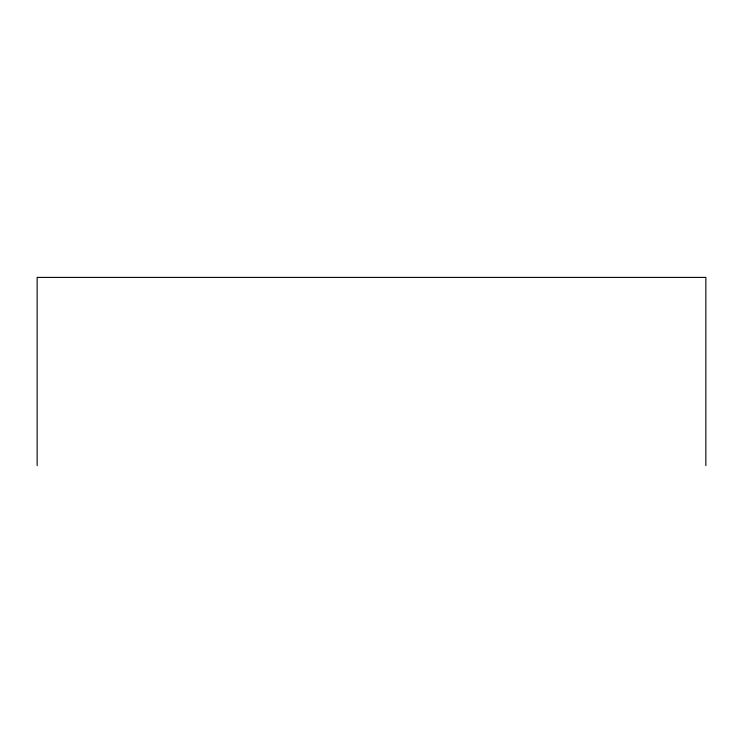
<?xml version="1.0" encoding="UTF-8"?>
<svg xmlns="http://www.w3.org/2000/svg" width="743" height="743" viewBox="0 0 743 743"><rect width="100%" height="100%" fill="white"/><g stroke="black" fill="none" stroke-linecap="round" stroke-linejoin="round"><path stroke-width="1.11" d="M705.85 465.592L705.85 277.408L37.15 277.408L37.15 465.592"/></g></svg>
